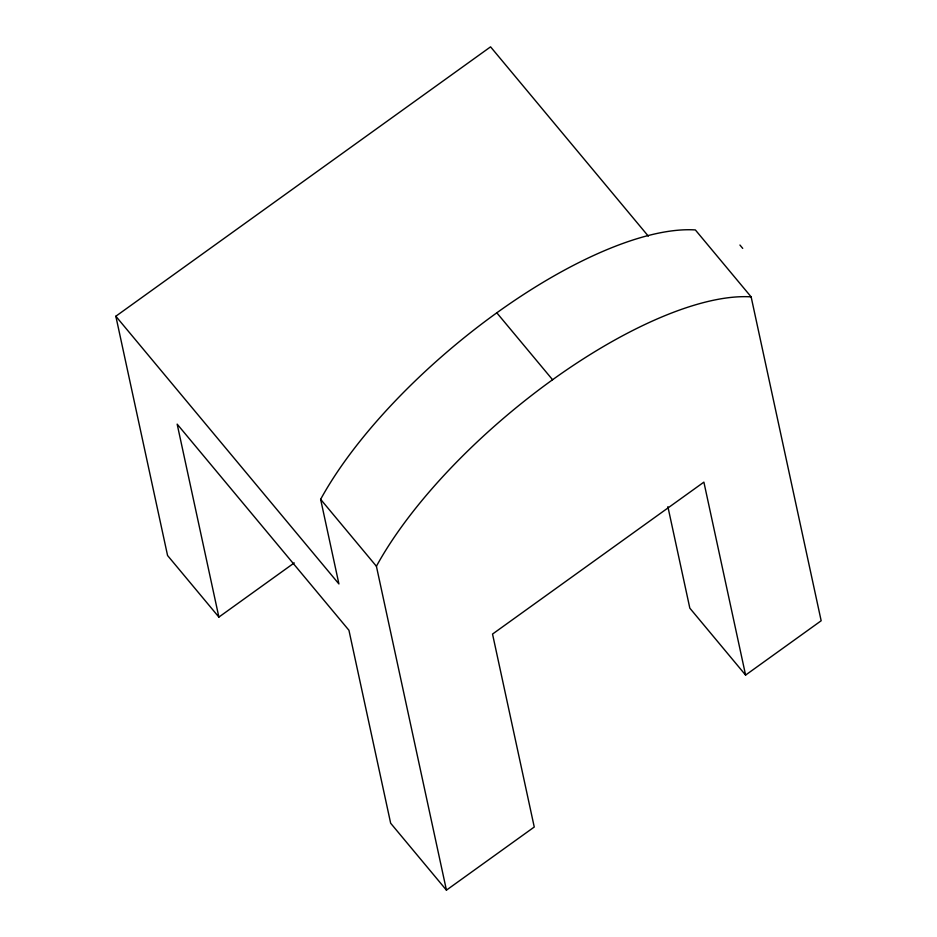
<?xml version="1.0" encoding="UTF-8"?>
<svg xmlns="http://www.w3.org/2000/svg" width="937" height="937" viewBox="0 0 937 937"><rect width="100%" height="100%" fill="white"/><g stroke="black" fill="none" stroke-linecap="round" stroke-linejoin="round"><path stroke-width="1.41" d="M294.241 562.914L218.883 617.096L167.571 555.524L115.837 316.237L490.566 46.85L648.322 236.147M218.883 617.096L177.163 424.133L348.939 630.273L390.659 823.225L446.434 890.15L534.254 827.02L492.534 634.068L703.886 482.133L745.594 675.085L821.163 620.762L751.134 296.865L695.359 229.94A277.141 102.543 -39.8 0 0 320.63 499.327L338.925 583.95L115.837 316.237M739.937 245.037L742.725 248.387M496.797 312.806L552.572 379.731M745.594 675.085L689.831 608.16L667.882 506.683M320.63 499.327L376.405 566.253L446.434 890.15M376.405 566.253A277.141 102.543 -39.8 0 1 751.134 296.865"/></g></svg>
